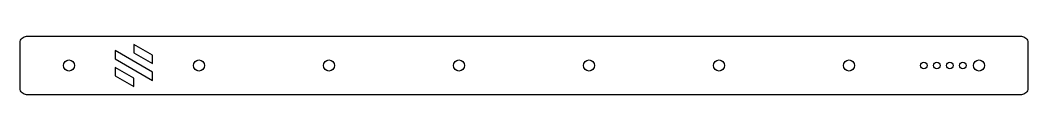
# Model space of a CAD drawing. Header units: millimetres. Extents: x -310 to 0, y -68 to -50.
import ezdxf

# ---------------------------------------------------------------- set-up
doc = ezdxf.new("R2010")
doc.units = ezdxf.units.MM
doc.layers.get('0').update_dxf_attribs({"linetype": 'CONTINUOUS'})

msp = doc.modelspace()

# ---------------------------------------------------------------- linework, layer by layer
msp.add_lwpolyline([(-310, -52, -0.414214), (-308, -50), (-2, -50, -0.414214), (0, -52), (0, -66, -0.414214), (-2, -68), (-308, -68, -0.414214), (-310, -66)], format="xyb", close=True)
for points in [[(-269.26, -58.41), (-269.26, -55.82), (-275, -52.5), (-275, -55.1)], [(-269.26, -63.61), (-269.26, -61.01), (-280.74, -54.39), (-280.74, -56.99)], [(-275, -62.9), (-280.74, -59.59), (-280.74, -62.18), (-275, -65.5)]]:
    msp.add_lwpolyline(points, close=True)
for centre, radius in [((-295, -59), 1.7), ((-255, -59), 1.7), ((-215, -59), 1.7), ((-175, -59), 1.7), ((-135, -59), 1.7), ((-95, -59), 1.7), ((-55, -59), 1.7), ((-32, -59), 1), ((-28, -59), 1), ((-24, -59), 1), ((-20, -59), 1), ((-15, -59), 1.7)]:
    msp.add_circle(centre, radius)

doc.saveas('drawing.dxf')
